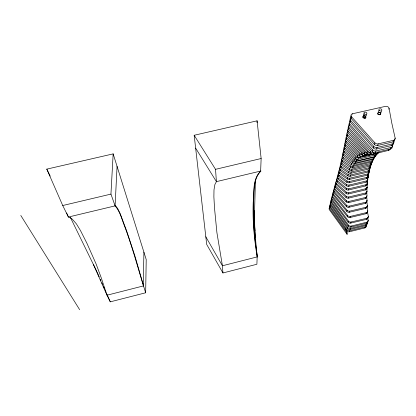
<?xml version="1.0" encoding="UTF-8"?>
<svg xmlns="http://www.w3.org/2000/svg" width="416" height="416" viewBox="0 0 416 416"><rect width="100%" height="100%" fill="white"/><g stroke="black" fill="none" stroke-linecap="round" stroke-linejoin="round"><path stroke-width="0.62" d="M254.582 210.678L254.498 224.786L254.446 215.488L254.883 230.937L254.384 221.437L255.377 237.297M145.662 292.776L146.214 259.553L113.157 153.878L46.79 169.125L62.728 205.525L68.416 217.043L70.086 217.667L72.348 219.237L76.409 223.896L80.465 230.521L86.965 243.376L96.086 263.931L101.046 277.254L107.011 295.209L110.287 301.844L145.662 292.776C138.7 270.982 132.995 248.758 124.998 227.282C122.018 220.074 120.349 211.838 115.092 205.878L110.947 194.106L113.157 153.878M143.265 285.964L143.91 252.179M254.384 217.844L255.44 179.967M257.041 122.699L257.093 120.822L194.168 135.273L206.69 244.41L222.94 272.964L256.885 264.259L257.182 256.906L254.784 231.098M367.318 182.114L367.162 187.19L366.782 188.386A2.324 1.851 14.6 0 1 365.342 189.946L348.442 193.955A2.319 1.872 13.3 0 1 346.003 193.341L336.253 184.699A2.288 1.846 11.8 0 1 335.941 182.354M366.782 188.386L366.803 187.658M257.093 120.822L261.139 158.527L260.634 171.064C252.439 179.156 254.145 191.797 253.219 202.348C252.528 220.62 254.197 238.888 257.182 256.906M115.092 205.878L117.062 166.369M367.536 177.97L367.583 177.33M367.916 176.743L367.827 178.038M367.962 176.103L368.009 175.458M367.78 178.682L367.068 184.449A2.335 1.856 14.3 0 1 365.628 185.947L348.53 190.003A2.335 1.877 13.1 0 1 346.138 189.446L337.09 181.995A2.309 1.851 11.7 0 1 336.773 179.514M367.26 181.849L367.068 184.449M343.803 149.942A2.48 1.929 10.7 0 0 344.084 152.625L353.948 160.352A2.512 1.955 11.9 0 0 356.538 160.924L374.624 156.624A2.512 1.934 13.1 0 0 376.142 155.069L376.194 154.398M368.576 173.004L368.389 174.767M367.936 176.597L367.999 176.01M367.806 177.772L367.874 177.185M368.259 175.942L367.479 180.731A2.35 1.862 14.1 0 1 366.038 182.172L348.748 186.274A2.345 1.882 12.8 0 1 346.403 185.765L337.932 179.249A2.324 1.856 11.6 0 1 337.62 176.634M367.676 178.953L367.479 180.731M343.169 153.062A2.46 1.919 10.8 0 0 343.522 155.761L352.576 162.479A2.486 1.945 11.9 0 0 355.077 162.994L373.23 158.683A2.491 1.919 13.1 0 0 374.733 157.201L374.868 155.984M369.169 170.482L369.247 169.941M368.555 173.378L368.399 174.47M369.018 171.574L368.009 177.206A2.361 1.862 13.9 0 1 366.564 178.604L349.097 182.749A2.361 1.888 12.6 0 1 346.783 182.276L338.764 176.457A2.34 1.867 11.5 0 1 338.38 173.805M368.243 175.562L368.009 177.206M342.54 156.135A2.444 1.914 10.9 0 0 342.95 158.85L351.374 164.804A2.465 1.934 11.9 0 0 353.798 165.282L371.956 160.976A2.47 1.908 13.2 0 0 373.448 159.541L373.61 158.428M373.448 159.541L373.953 157.617M369.58 168.184L369.663 167.674M369.335 169.728L369.164 170.758M369.647 168.964L369.814 167.934M369.559 169.478L368.649 173.862A2.376 1.872 13.7 0 1 367.203 175.235L349.565 179.416A2.376 1.893 12.5 0 1 347.277 178.974L339.565 173.623A2.356 1.872 11.4 0 1 339.227 170.851M368.997 171.792L368.649 173.862M341.806 159.26A2.423 1.903 11 0 0 342.358 161.886L350.319 167.32A2.444 1.924 12 0 0 352.685 167.768L370.796 163.472A2.449 1.898 13.2 0 0 372.273 162.084L372.45 161.034M372.273 162.084L372.783 160.207M370.032 167.185L370.12 166.686M370.432 165.885L370.521 165.386M369.944 167.684L369.398 170.69A2.392 1.877 13.6 0 1 367.952 172.042L350.163 176.259A2.392 1.898 12.3 0 1 347.88 175.833L340.335 170.752A2.371 1.882 11.3 0 1 340.064 167.872M370.344 166.384L369.398 170.69M371.576 162.776L371.212 164.798A2.428 1.893 13.3 0 1 369.746 166.161L351.712 170.435A2.428 1.914 12.1 0 1 349.398 170.009L341.728 164.882A2.408 1.898 11.1 0 1 341.344 162.068M371.81 162.453L371.212 164.798M370.713 165.183L370.256 167.669A2.413 1.882 13.4 0 1 368.8 169.021L350.88 173.269A2.408 1.908 12.2 0 1 348.587 172.848L341.058 167.835A2.392 1.888 11.2 0 1 340.47 165.22M371.124 163.868L370.256 167.669M366.2 226.132A2.226 1.836 17.7 0 1 364.842 227.916L349.372 231.769A2.226 1.856 16.6 0 1 346.736 230.823L329.961 207.392L330.21 206.326A2.163 1.784 12.7 0 1 330.481 204.136M367.016 223.59L366.99 223.652A2.241 1.846 17.5 0 1 365.648 225.597L350.08 229.466A2.241 1.867 16.4 0 1 347.422 228.514L330.522 204.989L330.772 203.908A2.179 1.789 12.6 0 1 330.964 201.781M367.89 221.094L367.817 221.291A2.257 1.851 17.4 0 1 366.47 223.241L350.797 227.136A2.257 1.872 16.3 0 1 348.119 226.179L331.089 202.55L331.344 201.458A2.189 1.799 12.5 0 1 331.796 199.124M367.39 211.541L368.347 216.31L367.973 217.386A2.267 1.856 17.1 0 1 366.595 219.32L350.735 223.09A2.267 1.877 15.9 0 1 348.083 222.149L331.713 200.096L331.973 198.988A2.205 1.804 12.4 0 1 332.145 196.825M367.484 211.557L367.39 211.827A2.278 1.851 16.5 0 1 365.997 213.71L350.002 217.511A2.272 1.872 15.3 0 1 347.37 216.616L332.405 197.621L332.665 196.498A2.22 1.81 12.3 0 1 332.966 194.152M366.699 200.611L367.349 205.468L366.974 206.586A2.283 1.851 16 0 1 365.57 208.406L349.414 212.243A2.278 1.872 14.8 0 1 346.809 211.401L333.117 195.109L333.382 193.97A2.236 1.82 12.2 0 1 333.83 191.454M390.182 148.767A2.714 2.059 13.7 0 1 388.591 150.379L373.277 154.102A2.709 2.08 12.8 0 1 370.048 153.109L348.634 129.225L348.998 127.655A2.626 1.986 9.9 0 1 349.227 125.024M392.34 146.255L392.137 146.838A2.74 2.075 13.8 0 1 390.546 148.996L375.528 152.511A2.74 2.101 12.9 0 1 372.273 151.476L349.43 125.674L349.804 124.082A2.647 1.997 9.8 0 1 350.043 121.446M393.63 142.527L393.354 143.317A2.766 2.085 13.7 0 1 391.758 145.48L376.615 149.016A2.761 2.106 12.8 0 1 373.334 147.976L350.272 122.07L350.652 120.453A2.673 2.002 9.7 0 1 350.891 117.806M394.805 139.131L394.597 139.734A2.787 2.096 13.5 0 1 392.985 141.913L377.723 145.46A2.787 2.116 12.7 0 1 374.41 144.42L351.13 118.409L351.52 116.766A2.694 2.012 9.6 0 1 352.654 113.734L385.372 106.376A2.694 1.966 11.5 0 1 389.074 108.3L391.773 122.964L395.153 138.122L394.976 138.627M366.777 197.304L367.084 200.496L366.709 201.63A2.293 1.851 15.6 0 1 365.295 203.388L348.967 207.267A2.288 1.872 14.4 0 1 346.398 206.482L333.861 192.561L334.131 191.412A2.252 1.825 12.1 0 1 334.225 189.036M371.041 153.858L370.032 154.102A2.678 2.059 12.6 0 1 366.891 153.166L347.896 132.73L348.26 131.186A2.605 1.981 10 0 1 348.447 128.534M368.16 154.216L367.12 154.466A2.642 2.038 12.4 0 1 364.062 153.587L347.188 136.178L347.547 134.654A2.584 1.971 10.1 0 1 347.589 132.07M366.714 191.152L366.969 195.801L366.595 196.96A2.298 1.851 15.2 0 1 365.17 198.65L348.655 202.571A2.298 1.872 14 0 1 346.128 201.843L334.63 189.982L334.906 188.812A2.267 1.83 12 0 1 335.119 186.243M368.784 154.138L364.499 155.168A2.616 2.018 12.2 0 1 361.535 154.352L346.512 139.568L346.861 138.07A2.564 1.96 10.2 0 1 346.96 135.392M371.998 153.832L362.154 156.187A2.584 2.002 12.1 0 1 359.284 155.433L345.862 142.912L346.211 141.44A2.548 1.955 10.3 0 1 346.356 138.658M352.555 114.145L352.654 113.734M366.948 187.278L367 191.37L366.621 192.551A2.309 1.851 14.9 0 1 365.186 194.173L348.483 198.141A2.309 1.872 13.6 0 1 345.998 197.47L335.431 187.361L335.707 186.176A2.283 1.841 11.9 0 1 335.951 183.482M379.038 152.506A2.558 1.96 13.1 0 1 377.811 153.26L360.058 157.503A2.558 1.986 12 0 1 357.282 156.811L345.249 146.203L345.587 144.752A2.527 1.945 10.4 0 1 345.556 142.022M336.253 184.699L336.534 183.498A2.298 1.846 11.8 0 1 336.7 180.747M359.71 157.404L358.582 157.674L358.192 159.089A2.532 1.971 11.9 0 1 355.508 158.46L344.656 149.438L344.994 148.013A2.506 1.94 10.5 0 1 344.687 145.434M337.09 181.995L337.376 180.778A2.314 1.856 11.7 0 1 337.574 177.902M344.084 152.625L344.417 151.221A2.491 1.929 10.6 0 1 344.24 148.444M337.932 179.249L338.224 178.012A2.33 1.862 11.6 0 1 338.01 175.308M343.522 155.761L343.85 154.378A2.47 1.924 10.7 0 1 343.496 151.668M338.764 176.457L339.061 175.204A2.345 1.872 11.5 0 1 338.879 172.375M342.95 158.85L343.278 157.482A2.449 1.914 10.8 0 1 342.961 154.669M339.565 173.623L339.872 172.354A2.361 1.877 11.4 0 1 339.633 169.494M342.358 161.886L342.68 160.54A2.434 1.908 10.9 0 1 342.124 157.914M340.335 170.752L340.642 169.463A2.382 1.882 11.3 0 1 340.486 166.499M341.058 167.835L341.37 166.53A2.397 1.893 11.2 0 1 340.969 163.717M341.728 164.882L342.046 163.556A2.413 1.898 11 0 1 341.765 160.649M348.587 172.848L348.925 171.548L341.37 166.53M347.88 175.833L348.213 174.554L340.642 169.463M349.398 170.009L349.742 168.688L342.046 163.556M347.277 178.974L347.604 177.71L339.872 172.354M350.319 167.32L350.667 165.984L342.68 160.54M346.783 182.276L347.105 181.033L339.061 175.204M351.374 164.804L351.728 163.446L343.278 157.482M346.403 185.765L346.72 184.538L338.224 178.012M352.576 162.479L352.94 161.101L343.85 154.378M346.138 189.446L346.46 188.24L337.376 180.778M353.948 160.352L354.318 158.959L344.417 151.221M350.88 173.269L351.224 171.969L369.2 167.716A2.418 1.888 13.4 0 0 370.661 166.358M350.163 176.259L350.506 174.98L368.347 170.752A2.402 1.877 13.5 0 0 369.798 169.395M351.712 170.435L352.066 169.12L370.157 164.835A2.439 1.893 13.3 0 0 371.623 163.467M349.565 179.416L349.903 178.157L367.598 173.966A2.387 1.872 13.7 0 0 369.044 172.593M352.685 167.768L353.038 166.431L371.212 162.126A2.454 1.903 13.2 0 0 372.694 160.732M346.003 193.341L346.32 192.156L336.534 183.498M349.097 182.749L349.43 181.506L366.954 177.356A2.371 1.867 13.8 0 0 368.399 175.952M355.508 158.46L355.888 157.045L344.994 148.013M353.798 165.282L354.162 163.93L372.377 159.609A2.475 1.914 13.1 0 0 373.875 158.174M348.748 186.274L349.076 185.052L366.423 180.944A2.356 1.862 14 0 0 367.869 179.494M355.077 162.994L355.451 161.621L373.662 157.3A2.496 1.924 13.1 0 0 375.076 156.182M345.998 197.47L346.31 196.3L335.707 186.176M357.282 156.811L357.666 155.381L345.587 144.752M348.53 190.003L348.858 188.802L366.007 184.735A2.34 1.856 14.3 0 0 367.453 183.238M356.538 160.924L356.918 159.531L376.147 154.809A2.538 1.945 13.1 0 0 377.681 153.182L377.764 152.916M346.128 201.843L346.44 200.694L334.906 188.812M348.442 193.955L348.764 192.769L365.716 188.75A2.33 1.856 14.5 0 0 367.162 187.19M359.284 155.433L359.679 153.982L346.211 141.44M348.483 198.141L348.806 196.971L365.56 192.998A2.319 1.856 14.8 0 0 367 191.37M346.398 206.482L346.71 205.353L334.131 191.412M360.058 157.503L360.454 156.068A2.569 1.986 12 0 1 357.666 155.381M361.535 154.352L361.946 152.88L346.861 138.07M348.655 202.571L348.977 201.422L365.539 197.496A2.309 1.851 15.2 0 0 366.969 195.801M362.154 156.187L362.539 154.83M346.809 211.401L347.121 210.293L333.382 193.97M364.062 153.587L364.489 152.1L347.547 134.654M348.967 207.267L349.284 206.138L365.664 202.254A2.298 1.851 15.5 0 0 367.084 200.496M364.499 155.168L364.92 153.702A2.621 2.023 12.2 0 1 361.946 152.88M347.37 216.616L347.682 215.53L332.665 196.498M349.414 212.243L349.731 211.136L365.94 207.288A2.288 1.851 16 0 0 367.349 205.468M366.891 153.166L367.333 151.658L348.26 131.186M367.12 154.466L367.474 153.26M348.083 222.149L348.395 221.083L331.973 198.988M350.002 217.511L350.324 216.424L366.371 212.612A2.283 1.856 16.5 0 0 367.765 210.73L367.063 206.56M346.736 230.823L347.038 229.798L330.21 206.326M347.422 228.514L347.729 227.479L330.772 203.908M348.119 226.179L348.431 225.129L331.344 201.458M370.048 153.109L370.505 151.58L348.998 127.655M370.032 154.102L370.401 152.88M372.273 151.476L372.741 149.932L349.804 124.082M373.334 147.976L373.807 146.406L350.652 120.453M374.41 144.42L374.894 142.823L351.52 116.766M350.735 223.09L351.062 222.024L366.964 218.249A2.278 1.856 17 0 0 368.347 216.31M349.372 231.769L349.69 230.75L365.201 226.886A2.236 1.841 17.6 0 0 366.538 224.952L366.288 225.664M350.08 229.466L350.397 228.436L366.012 224.552A2.252 1.846 17.5 0 0 367.359 222.607L367.13 223.262M350.797 227.136L351.12 226.086L366.839 222.186A2.267 1.856 17.3 0 0 368.191 220.236L367.656 217.724M373.277 154.102L373.745 152.578A2.72 2.085 12.8 0 1 370.505 151.58M368.8 169.021L369.2 167.716M367.952 172.042L368.347 170.752M369.746 166.161L370.157 164.835M367.203 175.235L367.598 173.966M370.796 163.472L371.212 162.126M371.956 160.976L372.377 159.609M366.564 178.604L366.954 177.356M373.23 158.683L373.662 157.3M366.038 182.172L366.423 180.944M388.783 109.242L389.074 108.3M375.528 152.511L376.007 150.961L391.082 147.441A2.751 2.08 13.7 0 0 392.678 145.278L392.449 144.326M376.615 149.016L377.104 147.441L392.298 143.905A2.777 2.09 13.6 0 0 393.905 141.731L393.734 142.225M377.723 145.46L378.222 143.863L393.536 140.306A2.798 2.101 13.5 0 0 395.153 138.122M374.624 156.624L375.06 155.22A2.522 1.934 13.1 0 0 376.23 154.534M365.628 185.947L366.007 184.735M374.733 157.201L375.034 156.244M376.142 155.069L376.594 153.384A2.543 1.95 13.1 0 0 377.588 152.885M365.342 189.946L365.716 188.75M377.811 153.26L378.066 152.454M365.186 194.173L365.56 192.998M365.17 198.65L365.539 197.496M365.295 203.388L365.664 202.254M365.57 208.406L365.94 207.288M365.997 213.71L366.371 212.612M367.531 211.416L367.765 210.73M388.591 150.379L389.017 149.131M390.546 148.996L391.082 147.441M391.758 145.48L392.298 143.905M392.985 141.913L393.536 140.306M366.595 219.32L366.964 218.249M392.506 145.766L392.678 145.278M364.842 227.916L365.201 226.886M365.648 225.597L366.012 224.552M366.47 223.241L366.839 222.186M367.957 220.896L368.191 220.236M361.967 156.868L364.224 156.333M365.352 156.062L366.48 155.792M368.732 155.256L369.855 154.991M372.102 154.456L373.225 154.185M374.348 153.92L375.471 153.655M62.728 205.525L110.947 194.106M194.168 135.273L215.53 169.333L261.139 158.527M20.8 215.457L79.659 309.702M195.645 148.127L216.408 181.641L260.998 170.976C252.772 179.057 254.467 191.714 253.531 202.275C252.824 220.542 254.488 238.815 257.468 256.833L222.425 265.772L205.811 236.772M46.79 169.125L50.19 176.077M70.372 217.381L96.736 271.32M97.006 271.872L97.614 273.239M97.812 273.697L98.42 275.064M98.623 275.522L99.237 276.9M100.256 279.198L100.87 280.587M101.894 282.906L102.513 284.3M103.548 286.64L104.172 288.044M105.217 290.399L105.841 291.814M106.891 294.185L107.526 295.615M107.739 296.088L110.287 301.844M93.512 264.722L107.011 295.209L143.562 285.886L134.904 255.939L126.641 230.927L120.084 213.382L117.588 208.39L115.752 206.003L115.471 205.785L68.416 217.043L67.397 214.724M66.638 212.997L67.148 214.146M345.322 228.186L347.506 233.397L329.649 208.712A2.148 1.773 12.9 0 1 330.101 206.409M346.497 232.575L347.178 234.416L329.404 209.763A2.142 1.773 12.9 0 1 329.68 207.584M254.368 226.678L254.738 230.604M215.53 169.333L216.408 181.641L214.906 184.465L213.996 189.842L213.881 196.841L214.516 208.125L216.913 232.653L222.425 265.772L222.94 272.964M380.006 112.554A1.498 1.108 10.4 0 1 380.219 114.436A1.498 1.108 10.4 0 1 377.863 113.63A1.498 1.108 10.4 0 1 379.574 112.408M349.69 230.75A2.231 1.862 16.5 0 1 347.038 229.798M329.961 207.392A2.158 1.778 12.8 0 1 330.075 205.348M350.397 228.436A2.246 1.867 16.4 0 1 347.729 227.479M330.522 204.989A2.168 1.784 12.7 0 1 330.975 202.665M351.12 226.086A2.262 1.877 16.2 0 1 348.431 225.129M331.089 202.55A2.184 1.794 12.5 0 1 331.365 200.346M331.713 200.096A2.2 1.799 12.4 0 1 331.734 198.089M351.062 222.024A2.272 1.877 15.8 0 1 348.395 221.083M332.405 197.621A2.215 1.81 12.3 0 1 332.613 195.348M350.324 216.424A2.278 1.877 15.3 0 1 347.682 215.53M333.117 195.109A2.231 1.815 12.2 0 1 333.46 192.655M349.731 211.136A2.288 1.872 14.8 0 1 347.121 210.293M333.861 192.561A2.241 1.82 12.1 0 1 333.866 190.273M349.284 206.138A2.293 1.872 14.3 0 1 346.71 205.353M334.63 189.982A2.257 1.83 12 0 1 334.651 187.559M348.977 201.422A2.304 1.872 13.9 0 1 346.44 200.694M335.431 187.361A2.272 1.836 11.9 0 1 335.468 184.813M348.806 196.971A2.314 1.877 13.6 0 1 346.31 196.3M348.764 192.769A2.33 1.877 13.3 0 1 346.32 192.156M348.858 188.802A2.34 1.882 13 0 1 346.46 188.24M349.076 185.052A2.356 1.882 12.8 0 1 346.72 184.538M349.43 181.506A2.366 1.888 12.6 0 1 347.105 181.033M349.903 178.157A2.382 1.898 12.4 0 1 347.604 177.71M350.506 174.98A2.397 1.903 12.3 0 1 348.213 174.554M351.224 171.969A2.418 1.908 12.1 0 1 348.925 171.548M352.066 169.12A2.434 1.919 12 0 1 349.742 168.688M353.038 166.431A2.454 1.929 12 0 1 350.667 165.984M354.162 163.93A2.475 1.94 11.9 0 1 351.728 163.446M355.451 161.621A2.496 1.95 11.9 0 1 352.94 161.101M356.918 159.531A2.517 1.96 11.9 0 1 354.318 158.959M344.656 149.438A2.501 1.934 10.5 0 1 344.266 146.968M358.582 157.674A2.543 1.976 11.9 0 1 355.888 157.045M345.249 146.203A2.517 1.945 10.4 0 1 345.114 143.562M345.862 142.912A2.538 1.95 10.3 0 1 345.899 140.213M362.56 154.736A2.595 2.002 12.1 0 1 359.679 153.982M346.512 139.568A2.558 1.96 10.2 0 1 346.315 137.15M347.188 136.178A2.579 1.966 10.1 0 1 347.131 133.682M367.167 153.041A2.652 2.044 12.3 0 1 364.489 152.1M347.896 132.73A2.6 1.976 10 0 1 347.979 130.161M370.089 152.662A2.683 2.064 12.5 0 1 367.333 151.658M348.634 129.225A2.621 1.981 9.9 0 1 348.858 126.594M376.007 150.961A2.751 2.101 12.9 0 1 372.741 149.932M349.43 125.674A2.642 1.992 9.8 0 1 349.669 123.042M377.104 147.441A2.772 2.111 12.7 0 1 373.807 146.406M350.272 122.07A2.662 1.997 9.7 0 1 350.511 119.428M378.222 143.863A2.798 2.122 12.6 0 1 374.894 142.823M351.13 118.409A2.683 2.007 9.6 0 1 351.26 115.835M362.939 117.785A1.487 1.108 10.5 0 1 365.347 118.357M377.957 114.322A1.492 1.097 11.3 0 1 379.818 114.618M366.272 114.53A1.503 1.113 10.4 0 1 365.674 115.986A1.503 1.113 10.4 0 1 363.662 115.398A1.503 1.113 10.4 0 1 364.198 113.916M381.274 111.322A1.503 1.102 11.2 0 1 380.588 112.622A1.503 1.102 11.2 0 1 378.69 112.143A1.503 1.102 11.2 0 1 378.82 110.703M363.438 117.738A1.498 1.118 9.5 0 0 365.872 117.286A1.498 1.118 9.5 0 0 363.932 115.861A1.498 1.118 9.5 0 0 363.438 117.738M363.485 117.822A1.492 1.113 10.4 0 0 365.877 117.307A1.492 1.113 10.4 0 0 363.875 115.934A1.492 1.113 10.4 0 0 363.485 117.822M378.3 114.416A1.498 1.102 11.3 0 0 380.723 114A1.498 1.102 11.3 0 0 378.778 112.57A1.498 1.102 11.3 0 0 378.3 114.416M364.463 114.072A1.508 1.118 10.3 0 0 366.876 113.563A1.508 1.118 10.3 0 0 364.853 112.18A1.508 1.118 10.3 0 0 364.463 114.072M379.397 110.656A1.508 1.108 11.2 0 0 381.841 110.24A1.508 1.108 11.2 0 0 379.876 108.8A1.508 1.108 11.2 0 0 379.397 110.656"/></g></svg>
